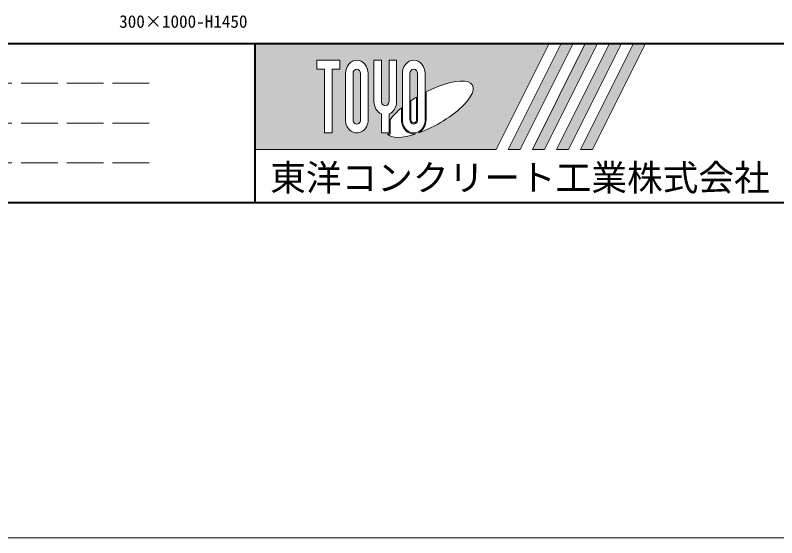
# Model space of a CAD drawing. Units: millimetres at full size; details may follow other scales. Extents: x -1934 to 78146, y -143454 to -112471.
# Drawn here: x 34490 to 37365, y -143454 to -141481 of the extents above; entities that cross this region are included whole.
import ezdxf
from ezdxf.enums import TextEntityAlignment as Align

# ---------------------------------------------------------------- set-up
doc = ezdxf.new("R2010")
doc.units = ezdxf.units.MM
doc.header["$LTSCALE"] = 23
doc.linetypes.add('DASHED', pattern=[7.5, 6, -1.5])
doc.layers.add('0_2', color=7, linetype='Continuous', lineweight=13)
doc.layers.add('図枠', color=7, linetype='Continuous', lineweight=5)
doc.styles.add('ＭＳ ゴシック', font='')
doc.styles.get('ＭＳ ゴシック').set_extended_font_data('MS Gothic')

msp = doc.modelspace()

# ---------------------------------------------------------------- hatches: boundary and pattern name
at = {"layer": '図枠'}
h = msp.add_hatch(color=256, dxfattribs=at)
h.paths.add_polyline_path([(35395.54, -141587.98), (35395.54, -141987.98), (36306.16, -141987.98), (36506.16, -141587.98)])
edge = h.paths.add_edge_path(flags=16)
edge.add_ellipse((36054.43, -141835.65), major_axis=(161.62, 90.46), ratio=0.3471473, start_angle=-144.31122, end_angle=72.1899, ccw=False)
edge.add_ellipse((35994.59, -141874.71), major_axis=(0, 55), ratio=0.8463542, start_angle=-160.70346, end_angle=-90)
edge.add_line((36041.14, -141874.71), (36041.14, -141769.87))
edge = h.paths.add_edge_path(flags=16)
edge.add_ellipse((35994.59, -141701.25), major_axis=(0, 50.77), ratio=0.8463542, start_angle=-90, end_angle=90, ccw=False)
edge.add_line((36037.55, -141701.25), (36037.55, -141874.71))
edge.add_ellipse((35994.59, -141874.71), major_axis=(0, 50.77), ratio=0.8463542, start_angle=90, end_angle=-90, ccw=False)
edge.add_line((35951.62, -141874.71), (35951.62, -141701.25))
edge = h.paths.add_edge_path(flags=16)
edge.add_line((36008.91, -141701.25), (36008.91, -141874.71))
edge.add_ellipse((35994.59, -141874.71), major_axis=(0, 16.92), ratio=0.8463542, start_angle=90, end_angle=-90, ccw=False)
edge.add_line((35980.26, -141874.71), (35980.26, -141701.25))
edge.add_ellipse((35994.59, -141701.25), major_axis=(0, 16.92), ratio=0.8463542, start_angle=-90, end_angle=90, ccw=False)
edge = h.paths.add_edge_path(flags=16)
edge.add_line((36005.33, -141789.91), (36005.33, -141874.71))
edge.add_ellipse((35994.59, -141874.71), major_axis=(0, 12.69), ratio=0.8463541, start_angle=90, end_angle=-90, ccw=False)
edge.add_line((35983.84, -141874.71), (35983.84, -141803.79))
edge.add_ellipse((36054.43, -141835.65), major_axis=(161.62, 90.46), ratio=0.3471473, start_angle=107.79174, end_angle=126.47132, ccw=False)
edge = h.paths.add_edge_path(flags=16)
edge.add_ellipse((35887.16, -141805.96), major_axis=(0, 50.77), ratio=0.8463542, start_angle=-163.34117, end_angle=-90, ccw=False)
edge.add_line((35901.49, -141853.82), (35901.49, -141925.48))
edge.add_line((35901.49, -141925.48), (35872.84, -141925.48))
edge.add_line((35872.84, -141925.48), (35872.84, -141853.82))
edge.add_ellipse((35887.16, -141805.96), major_axis=(0, 50.77), ratio=0.8463542, start_angle=90, end_angle=163.34117, ccw=False)
edge.add_line((35844.2, -141805.96), (35844.2, -141650.48))
edge.add_line((35844.2, -141650.48), (35872.84, -141650.48))
edge.add_line((35872.84, -141650.48), (35872.84, -141805.96))
edge.add_ellipse((35887.16, -141805.96), major_axis=(0, 16.92), ratio=0.8463542, start_angle=90, end_angle=-90)
edge.add_line((35901.49, -141805.96), (35901.49, -141650.48))
edge.add_line((35901.49, -141650.48), (35930.13, -141650.48))
edge.add_line((35930.13, -141650.48), (35930.13, -141805.96))
edge = h.paths.add_edge_path(flags=16)
edge.add_line((35948.04, -141830.93), (35948.04, -141874.71))
edge.add_ellipse((35994.59, -141874.71), major_axis=(0, 55), ratio=0.8463542, start_angle=90, end_angle=-171.54427)
edge.add_ellipse((36054.43, -141835.65), major_axis=(161.62, 90.46), ratio=0.3471473, start_angle=-178.64954, end_angle=-148.29244, ccw=False)
edge.add_line((35895.31, -141929.71), (35905.07, -141929.71))
edge.add_line((35905.07, -141929.71), (35905.07, -141876.08))
edge.add_ellipse((36054.43, -141835.65), major_axis=(161.62, 90.46), ratio=0.3471473, start_angle=148.21912, end_angle=165.90812, ccw=False)
edge = h.paths.add_edge_path(flags=16)
edge.add_ellipse((35779.74, -141701.25), major_axis=(0, 50.77), ratio=0.8463542, start_angle=-90, end_angle=90, ccw=False)
edge.add_line((35822.71, -141701.25), (35822.71, -141874.71))
edge.add_ellipse((35779.74, -141874.71), major_axis=(0, 50.77), ratio=0.8463542, start_angle=90, end_angle=-90, ccw=False)
edge.add_line((35736.77, -141874.71), (35736.77, -141701.25))
edge = h.paths.add_edge_path(flags=16)
edge.add_line((35794.07, -141701.25), (35794.07, -141874.71))
edge.add_ellipse((35779.74, -141874.71), major_axis=(0, 16.92), ratio=0.8463542, start_angle=90, end_angle=-90, ccw=False)
edge.add_line((35765.42, -141874.71), (35765.42, -141701.25))
edge.add_ellipse((35779.74, -141701.25), major_axis=(0, 16.92), ratio=0.8463542, start_angle=-90, end_angle=90, ccw=False)
h.paths.add_polyline_path([(35715.29, -141650.48), (35715.29, -141684.32), (35686.64, -141684.32), (35686.64, -141925.48), (35658, -141925.48), (35658, -141684.32), (35629.35, -141684.32), (35629.35, -141650.48)], flags=16)
for points in [[(36351.54, -141987.98), (36396.91, -141987.98), (36596.91, -141587.98), (36551.54, -141587.98)], [(36687.66, -141587.98), (36642.29, -141587.98), (36442.29, -141987.98), (36487.66, -141987.98)], [(36778.41, -141587.98), (36733.04, -141587.98), (36533.04, -141987.98), (36578.41, -141987.98)], [(36869.16, -141587.98), (36823.79, -141587.98), (36623.79, -141987.98), (36669.16, -141987.98)]]:
    msp.add_hatch(color=256, dxfattribs=at).paths.add_polyline_path(points)

# ---------------------------------------------------------------- linework, layer by layer
at = {"layer": '0_2', "color": 1}
msp.add_line((-1933.8, -143454.17), (78145.54, -143454.17), dxfattribs=at)
at = {"layer": '図枠', "lineweight": 40}
for p, q in [((28345.54, -141587.98), (43945.54, -141587.98)), ((35395.54, -142187.98), (35395.54, -141587.98)), ((28345.54, -142187.98), (43945.54, -142187.98))]:
    msp.add_line(p, q, dxfattribs=at)
at = {"layer": '図枠'}
for p, q in [((36506.16, -141587.98), (36306.16, -141987.98)), ((36551.54, -141587.98), (36351.54, -141987.98)), ((36596.91, -141587.98), (36396.91, -141987.98)), ((36642.29, -141587.98), (36442.29, -141987.98)), ((36687.66, -141587.98), (36487.66, -141987.98)), ((36733.04, -141587.98), (36533.04, -141987.98)), ((36778.41, -141587.98), (36578.41, -141987.98)), ((36823.79, -141587.98), (36623.79, -141987.98)), ((36869.16, -141587.98), (36669.16, -141987.98)), ((35629.35, -141650.48), (35629.35, -141684.32)), ((35629.35, -141650.48), (35715.29, -141650.48)), ((35715.29, -141650.48), (35715.29, -141684.32)), ((35844.2, -141650.48), (35872.84, -141650.48)), ((35844.2, -141805.96), (35844.2, -141650.48)), ((35872.84, -141650.48), (35872.84, -141805.96)), ((35901.49, -141650.48), (35930.13, -141650.48)), ((35901.49, -141805.96), (35901.49, -141650.48)), ((35930.13, -141650.48), (35930.13, -141805.96)), ((35658, -141684.32), (35629.35, -141684.32)), ((35658, -141684.32), (35658, -141925.48)), ((35686.64, -141684.32), (35686.64, -141925.48)), ((35715.29, -141684.32), (35686.64, -141684.32)), ((35736.77, -141701.25), (35736.77, -141874.71)), ((35765.42, -141874.71), (35765.42, -141701.25)), ((35794.07, -141701.25), (35794.07, -141874.71)), ((35822.71, -141874.71), (35822.71, -141701.25)), ((35951.62, -141701.25), (35951.62, -141874.71)), ((35980.26, -141874.71), (35980.26, -141701.25)), ((36008.91, -141701.25), (36008.91, -141874.71)), ((36037.55, -141874.71), (36037.55, -141701.25)), ((36041.14, -141874.71), (36041.14, -141769.87)), ((35983.84, -141874.71), (35983.84, -141803.79)), ((36005.33, -141789.91), (36005.33, -141874.71)), ((35948.04, -141830.93), (35948.04, -141874.71)), ((35872.84, -141853.82), (35872.84, -141925.48)), ((35901.49, -141853.82), (35901.49, -141925.48)), ((35905.07, -141876.08), (35905.07, -141929.71)), ((35686.64, -141925.48), (35658, -141925.48)), ((35901.49, -141925.48), (35872.84, -141925.48)), ((35895.31, -141929.71), (35905.07, -141929.71)), ((35395.54, -141987.98), (36306.16, -141987.98)), ((36351.54, -141987.98), (36396.91, -141987.98)), ((36442.29, -141987.98), (36487.66, -141987.98)), ((36533.04, -141987.98), (36578.41, -141987.98)), ((36623.79, -141987.98), (36669.16, -141987.98))]:
    msp.add_line(p, q, dxfattribs=at)
at = {"layer": '図枠', "linetype": 'DASHED', "lineweight": 9}
for p, q in [((34995.54, -141737.98), (28745.54, -141737.98)), ((34995.54, -141887.98), (28745.54, -141887.98)), ((34995.54, -142037.98), (28745.54, -142037.98))]:
    msp.add_line(p, q, dxfattribs=at)
at = {"layer": '図枠'}
for centre, major_axis, ratio, start_param, end_param in [((35779.74, -141701.25), (0, 50.77), 0.846354, 4.712389, 7.8539816), ((35994.59, -141701.25), (0, 50.77), 0.846354, 4.712389, 7.8539816), ((35779.74, -141701.25), (0, 16.92), 0.846354, 4.712389, 7.8539816), ((35994.59, -141701.25), (0, 16.92), 0.846354, 4.712389, 7.8539816), ((36054.43, -141835.65), (161.62, 90.46), 0.347147, 4.2621853, 7.7429163), ((35887.16, -141805.96), (0, 50.77), 0.846354, 1.5707963, 2.8017557), ((35887.16, -141805.96), (0, 16.92), 0.846354, 1.5707963, 4.712389), ((35887.16, -141805.96), (0, 50.77), 0.846354, 3.4814296, 4.712389), ((36054.43, -141835.65), (161.62, 90.46), 0.347147, 1.6817405, 1.8219833), ((36054.43, -141835.65), (161.62, 90.46), 0.347147, 2.0815197, 2.5155126), ((35779.74, -141874.71), (0, 50.77), 0.846354, 1.5707963, 4.712389), ((35779.74, -141874.71), (0, 16.92), 0.846354, 1.5707963, 4.712389), ((35994.59, -141874.71), (0, 55), 0.846354, 1.5707963, 3.3154679), ((35994.59, -141874.71), (0, 50.77), 0.846354, 1.5707963, 4.712389), ((35994.59, -141874.71), (0, 16.92), 0.846354, 1.5707963, 4.712389), ((35994.59, -141874.71), (0, 12.69), 0.846354, 1.5707963, 4.712389), ((35994.59, -141874.71), (0, 55), 0.846354, 3.5338438, 4.712389), ((36054.43, -141835.65), (161.62, 90.46), 0.347147, 3.2093975, 4.2004451)]:
    msp.add_ellipse(centre, major_axis=major_axis, ratio=ratio, start_param=start_param, end_param=end_param, dxfattribs=at)

# ---------------------------------------------------------------- texts
at = {"layer": '0_2', "style": 'ＭＳ ゴシック'}
msp.add_text('300×1000-H1450', height=47.47, dxfattribs=at).set_placement((35124.82, -141504.57), align=Align.MIDDLE_CENTER)
at = {"layer": '図枠', "style": 'ＭＳ ゴシック'}
msp.add_text('東洋コンクリート工業株式会社', height=98.74, dxfattribs=at).set_placement((36395.54, -142094.23), align=Align.MIDDLE_CENTER)

doc.saveas('drawing.dxf')
